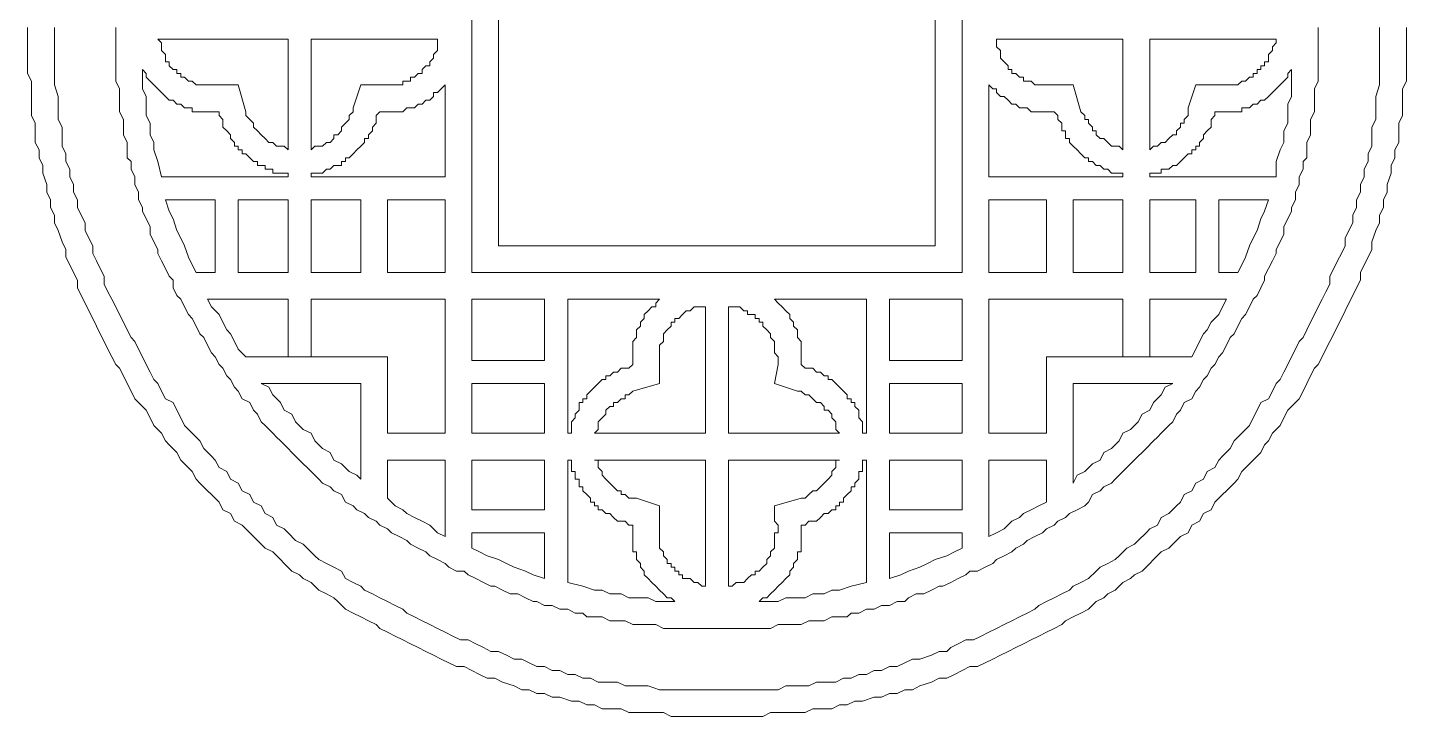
# Model space of a CAD drawing. Extents: x -66030 to 95157, y -13132 to 45879.
# Drawn here: x -27476 to -26070, y 14118 to 14821 of the extents above; entities that cross this region are included whole.
import ezdxf

# ---------------------------------------------------------------- set-up
doc = ezdxf.new("R2010")
doc.units = 0
doc.header["$LTSCALE"] = 100
doc.header["$MEASUREMENT"] = 0
doc.layers.get('0').update_dxf_attribs({"linetype": 'CONTINUOUS'})

msp = doc.modelspace()

# ---------------------------------------------------------------- linework, layer by layer
at = {"lineweight": 0}
for points in [[(-27022.6, 15071.2), (-27022.6, 14571.3), (-26522.6, 14571.3), (-26522.6, 15071.2), (-27022.6, 15071.2)], [(-27022.6, 15071.2), (-26522.6, 15071.2), (-26522.6, 14571.3), (-27022.6, 14571.3), (-27022.6, 15071.2)], [(-26995.3, 15043.9), (-26550, 15043.9), (-26550, 14598.6), (-26995.3, 14598.6), (-26995.3, 15043.9)], [(-27210.1, 14809.5), (-27342.9, 14809.5), (-27339, 14805.6), (-27339, 14801.7), (-27339, 14797.8), (-27335.1, 14793.9), (-27335.1, 14790), (-27335.1, 14786.1), (-27331.2, 14786.1), (-27331.2, 14782.2), (-27327.3, 14778.3), (-27323.4, 14778.3), (-27323.4, 14774.4), (-27319.4, 14774.4), (-27319.4, 14770.5), (-27315.5, 14770.5), (-27311.6, 14766.6), (-27307.7, 14766.6), (-27307.7, 14766.6), (-27303.8, 14762.7), (-27299.9, 14762.7), (-27296, 14762.7), (-27296, 14762.7), (-27292.1, 14762.7), (-27288.2, 14762.7), (-27288.2, 14762.7), (-27280.4, 14762.7), (-27276.5, 14762.7), (-27272.6, 14762.7), (-27260.9, 14762.7), (-27253, 14735.3), (-27253, 14731.4), (-27249.1, 14727.5), (-27249.1, 14727.5), (-27245.2, 14723.6), (-27245.2, 14719.7), (-27241.3, 14715.8), (-27241.3, 14715.8), (-27237.4, 14711.9), (-27233.5, 14708), (-27233.5, 14708), (-27229.6, 14704.1), (-27225.7, 14704.1), (-27221.8, 14700.2), (-27217.9, 14700.2), (-27214, 14700.2), (-27210.1, 14696.3), (-27210.1, 14809.5)], [(-27057.7, 14809.5), (-27186.6, 14809.5), (-27186.6, 14696.3), (-27182.7, 14700.2), (-27178.8, 14700.2), (-27174.9, 14700.2), (-27171, 14704.1), (-27167.1, 14704.1), (-27163.2, 14708), (-27163.2, 14708), (-27163.2, 14711.9), (-27159.3, 14711.9), (-27159.3, 14711.9), (-27155.4, 14715.8), (-27155.4, 14719.7), (-27151.5, 14723.6), (-27151.5, 14723.6), (-27147.6, 14727.5), (-27147.6, 14731.4), (-27143.7, 14735.3), (-27143.7, 14739.2), (-27135.9, 14762.7), (-27116.3, 14762.7), (-27112.4, 14762.7), (-27112.4, 14762.7), (-27108.5, 14762.7), (-27104.6, 14762.7), (-27104.6, 14762.7), (-27100.7, 14762.7), (-27100.7, 14762.7), (-27096.8, 14762.7), (-27096.8, 14762.7), (-27092.9, 14762.7), (-27092.9, 14766.6), (-27089, 14766.6), (-27085.1, 14766.6), (-27085.1, 14770.5), (-27081.2, 14770.5), (-27081.2, 14770.5), (-27077.3, 14774.4), (-27077.3, 14774.4), (-27073.4, 14774.4), (-27073.4, 14778.3), (-27073.4, 14778.3), (-27069.5, 14782.2), (-27069.5, 14782.2), (-27065.6, 14782.2), (-27065.6, 14786.1), (-27065.6, 14786.1), (-27061.7, 14790), (-27061.7, 14793.9), (-27057.7, 14797.8), (-27057.7, 14801.7), (-27057.7, 14801.7), (-27057.7, 14805.6), (-27057.7, 14809.5)], [(-26358.6, 14809.5), (-26487.5, 14809.5), (-26487.5, 14805.6), (-26487.5, 14801.7), (-26483.6, 14797.8), (-26483.6, 14793.9), (-26483.6, 14790), (-26479.7, 14786.1), (-26479.7, 14786.1), (-26475.8, 14782.2), (-26475.8, 14778.3), (-26471.9, 14778.3), (-26471.9, 14774.4), (-26467.9, 14774.4), (-26464, 14770.5), (-26460.1, 14770.5), (-26460.1, 14766.6), (-26456.2, 14766.6), (-26452.3, 14766.6), (-26448.4, 14762.7), (-26448.4, 14762.7), (-26444.5, 14762.7), (-26440.6, 14762.7), (-26440.6, 14762.7), (-26436.7, 14762.7), (-26432.8, 14762.7), (-26428.9, 14762.7), (-26425, 14762.7), (-26417.2, 14762.7), (-26409.4, 14762.7), (-26401.5, 14735.3), (-26397.6, 14731.4), (-26397.6, 14727.5), (-26393.7, 14727.5), (-26393.7, 14723.6), (-26389.8, 14719.7), (-26389.8, 14715.8), (-26385.9, 14715.8), (-26385.9, 14711.9), (-26382, 14708), (-26378.1, 14708), (-26374.2, 14704.1), (-26374.2, 14704.1), (-26370.3, 14700.2), (-26366.4, 14700.2), (-26362.5, 14700.2), (-26358.6, 14696.3), (-26358.6, 14809.5)], [(-26202.3, 14809.5), (-26331.2, 14809.5), (-26331.2, 14696.3), (-26327.3, 14700.2), (-26327.3, 14700.2), (-26323.4, 14700.2), (-26319.5, 14704.1), (-26315.6, 14704.1), (-26311.7, 14708), (-26311.7, 14708), (-26307.8, 14711.9), (-26307.8, 14711.9), (-26303.9, 14711.9), (-26303.9, 14715.8), (-26300, 14719.7), (-26300, 14723.6), (-26296.1, 14723.6), (-26296.1, 14727.5), (-26292.2, 14731.4), (-26292.2, 14735.3), (-26292.2, 14739.2), (-26284.4, 14762.7), (-26260.9, 14762.7), (-26260.9, 14762.7), (-26257, 14762.7), (-26257, 14762.7), (-26253.1, 14762.7), (-26253.1, 14762.7), (-26249.2, 14762.7), (-26245.3, 14762.7), (-26245.3, 14762.7), (-26241.4, 14762.7), (-26241.4, 14762.7), (-26237.5, 14766.6), (-26237.5, 14766.6), (-26233.6, 14766.6), (-26229.7, 14770.5), (-26229.7, 14770.5), (-26225.8, 14770.5), (-26225.8, 14774.4), (-26221.9, 14774.4), (-26221.9, 14774.4), (-26221.9, 14778.3), (-26218, 14778.3), (-26218, 14782.2), (-26214.1, 14782.2), (-26214.1, 14782.2), (-26214.1, 14786.1), (-26210.2, 14786.1), (-26210.2, 14790), (-26210.2, 14793.9), (-26206.2, 14797.8), (-26206.2, 14801.7), (-26206.2, 14801.7), (-26202.3, 14805.6), (-26202.3, 14809.5)], [(-27210.1, 14668.9), (-27339, 14668.9), (-27342.9, 14684.5), (-27346.8, 14696.3), (-27346.8, 14704.1), (-27350.7, 14711.9), (-27350.7, 14715.8), (-27350.7, 14723.6), (-27354.6, 14731.4), (-27354.6, 14739.2), (-27354.6, 14743.1), (-27354.6, 14750.9), (-27358.5, 14758.8), (-27358.5, 14766.6), (-27358.5, 14774.4), (-27358.5, 14778.3), (-27358.5, 14778.3), (-27354.6, 14774.4), (-27354.6, 14774.4), (-27354.6, 14770.5), (-27350.7, 14766.6), (-27350.7, 14766.6), (-27346.8, 14762.7), (-27346.8, 14762.7), (-27342.9, 14758.8), (-27342.9, 14758.8), (-27339, 14754.8), (-27339, 14754.8), (-27335.1, 14750.9), (-27335.1, 14750.9), (-27331.2, 14747), (-27327.3, 14747), (-27327.3, 14747), (-27323.4, 14743.1), (-27323.4, 14743.1), (-27319.4, 14743.1), (-27315.5, 14739.2), (-27315.5, 14739.2), (-27311.6, 14739.2), (-27307.7, 14739.2), (-27307.7, 14735.3), (-27303.8, 14735.3), (-27299.9, 14735.3), (-27296, 14735.3), (-27296, 14735.3), (-27292.1, 14735.3), (-27288.2, 14735.3), (-27284.3, 14735.3), (-27284.3, 14735.3), (-27280.4, 14735.3), (-27280.4, 14731.4), (-27276.5, 14727.5), (-27276.5, 14727.5), (-27276.5, 14723.6), (-27276.5, 14719.7), (-27272.6, 14715.8), (-27272.6, 14715.8), (-27268.7, 14711.9), (-27268.7, 14708), (-27268.7, 14708), (-27264.8, 14704.1), (-27264.8, 14700.2), (-27260.9, 14700.2), (-27260.9, 14696.3), (-27257, 14696.3), (-27257, 14692.4), (-27253, 14692.4), (-27249.1, 14688.4), (-27249.1, 14688.4), (-27245.2, 14684.5), (-27241.3, 14684.5), (-27241.3, 14680.6), (-27237.4, 14680.6), (-27233.5, 14680.6), (-27233.5, 14676.7), (-27229.6, 14676.7), (-27225.7, 14676.7), (-27225.7, 14672.8), (-27221.8, 14672.8), (-27217.9, 14672.8), (-27214, 14672.8), (-27210.1, 14672.8), (-27210.1, 14668.9)], [(-26331.2, 14672.8), (-26331.2, 14668.9), (-26202.3, 14668.9), (-26202.3, 14684.5), (-26198.4, 14696.3), (-26194.5, 14704.1), (-26194.5, 14711.9), (-26194.5, 14715.8), (-26190.6, 14723.6), (-26190.6, 14731.4), (-26190.6, 14739.2), (-26190.6, 14743.1), (-26186.7, 14750.9), (-26186.7, 14758.8), (-26186.7, 14766.6), (-26186.7, 14774.4), (-26186.7, 14778.3), (-26186.7, 14778.3), (-26190.6, 14774.4), (-26190.6, 14774.4), (-26190.6, 14770.5), (-26194.5, 14766.6), (-26194.5, 14766.6), (-26198.4, 14762.7), (-26198.4, 14762.7), (-26202.3, 14758.8), (-26202.3, 14758.8), (-26206.2, 14754.8), (-26206.2, 14754.8), (-26210.2, 14750.9), (-26210.2, 14750.9), (-26214.1, 14747), (-26218, 14747), (-26218, 14747), (-26221.9, 14743.1), (-26221.9, 14743.1), (-26225.8, 14743.1), (-26229.7, 14739.2), (-26229.7, 14739.2), (-26233.6, 14739.2), (-26237.5, 14739.2), (-26237.5, 14735.3), (-26241.4, 14735.3), (-26245.3, 14735.3), (-26249.2, 14735.3), (-26249.2, 14735.3), (-26253.1, 14735.3), (-26257, 14735.3), (-26260.9, 14735.3), (-26260.9, 14735.3), (-26264.8, 14735.3), (-26264.8, 14731.4), (-26268.7, 14727.5), (-26268.7, 14727.5), (-26268.7, 14723.6), (-26268.7, 14719.7), (-26272.6, 14715.8), (-26272.6, 14715.8), (-26276.6, 14711.9), (-26276.6, 14708), (-26276.6, 14708), (-26280.5, 14704.1), (-26280.5, 14700.2), (-26284.4, 14700.2), (-26284.4, 14696.3), (-26288.3, 14696.3), (-26288.3, 14692.4), (-26292.2, 14692.4), (-26296.1, 14688.4), (-26296.1, 14688.4), (-26300, 14684.5), (-26300, 14684.5), (-26303.9, 14680.6), (-26307.8, 14680.6), (-26307.8, 14680.6), (-26311.7, 14676.7), (-26315.6, 14676.7), (-26319.5, 14676.7), (-26319.5, 14672.8), (-26323.4, 14672.8), (-26327.3, 14672.8), (-26331.2, 14672.8), (-26331.2, 14672.8)], [(-27049.9, 14668.9), (-27186.6, 14668.9), (-27186.6, 14672.8), (-27182.7, 14672.8), (-27178.8, 14672.8), (-27174.9, 14672.8), (-27174.9, 14672.8), (-27171, 14676.7), (-27167.1, 14676.7), (-27167.1, 14676.7), (-27163.2, 14680.6), (-27159.3, 14680.6), (-27155.4, 14680.6), (-27155.4, 14684.5), (-27151.5, 14684.5), (-27151.5, 14688.4), (-27147.6, 14688.4), (-27143.7, 14692.4), (-27143.7, 14692.4), (-27139.8, 14696.3), (-27139.8, 14696.3), (-27135.9, 14700.2), (-27135.9, 14700.2), (-27132, 14704.1), (-27132, 14708), (-27128.1, 14708), (-27128.1, 14711.9), (-27124.1, 14715.8), (-27124.1, 14715.8), (-27124.1, 14719.7), (-27120.2, 14723.6), (-27120.2, 14727.5), (-27120.2, 14727.5), (-27120.2, 14731.4), (-27116.3, 14735.3), (-27116.3, 14735.3), (-27112.4, 14735.3), (-27108.5, 14735.3), (-27104.6, 14735.3), (-27100.7, 14735.3), (-27092.9, 14735.3), (-27089, 14739.2), (-27085.1, 14739.2), (-27081.2, 14739.2), (-27077.3, 14743.1), (-27073.4, 14743.1), (-27069.5, 14747), (-27065.6, 14747), (-27061.7, 14750.9), (-27061.7, 14754.8), (-27057.7, 14754.8), (-27053.8, 14758.8), (-27049.9, 14762.7), (-27049.9, 14668.9)], [(-26358.6, 14668.9), (-26358.6, 14672.8), (-26362.5, 14672.8), (-26366.4, 14672.8), (-26366.4, 14672.8), (-26370.3, 14672.8), (-26374.2, 14676.7), (-26378.1, 14676.7), (-26378.1, 14676.7), (-26382, 14680.6), (-26385.9, 14680.6), (-26385.9, 14680.6), (-26389.8, 14684.5), (-26393.7, 14684.5), (-26393.7, 14688.4), (-26397.6, 14688.4), (-26401.5, 14692.4), (-26401.5, 14692.4), (-26405.4, 14696.3), (-26405.4, 14696.3), (-26409.4, 14700.2), (-26409.4, 14700.2), (-26413.3, 14704.1), (-26413.3, 14708), (-26417.2, 14708), (-26417.2, 14711.9), (-26417.2, 14715.8), (-26421.1, 14715.8), (-26421.1, 14719.7), (-26421.1, 14723.6), (-26425, 14727.5), (-26425, 14727.5), (-26425, 14731.4), (-26428.9, 14735.3), (-26428.9, 14735.3), (-26432.8, 14735.3), (-26436.7, 14735.3), (-26440.6, 14735.3), (-26444.5, 14735.3), (-26452.3, 14735.3), (-26456.2, 14739.2), (-26460.1, 14739.2), (-26464, 14739.2), (-26467.9, 14743.1), (-26471.9, 14743.1), (-26475.8, 14747), (-26479.7, 14750.9), (-26483.6, 14750.9), (-26487.5, 14754.8), (-26487.5, 14758.8), (-26491.4, 14758.8), (-26495.3, 14762.7), (-26495.3, 14668.9), (-26358.6, 14668.9)], [(-27335.1, 14645.5), (-27284.3, 14645.5), (-27284.3, 14571.3), (-27303.8, 14571.3), (-27307.7, 14579.1), (-27311.6, 14586.9), (-27315.5, 14598.6), (-27319.4, 14606.4), (-27323.4, 14614.2), (-27327.3, 14626), (-27331.2, 14633.8), (-27335.1, 14645.5)], [(-27260.9, 14645.5), (-27210.1, 14645.5), (-27210.1, 14571.3), (-27260.9, 14571.3), (-27260.9, 14645.5)], [(-27186.6, 14645.5), (-27135.9, 14645.5), (-27135.9, 14571.3), (-27186.6, 14571.3), (-27186.6, 14645.5)], [(-27108.5, 14645.5), (-27049.9, 14645.5), (-27049.9, 14571.3), (-27108.5, 14571.3), (-27108.5, 14645.5)], [(-26495.3, 14645.5), (-26436.7, 14645.5), (-26436.7, 14571.3), (-26495.3, 14571.3), (-26495.3, 14645.5)], [(-26358.6, 14571.3), (-26358.6, 14645.5), (-26409.4, 14645.5), (-26409.4, 14571.3), (-26358.6, 14571.3)], [(-26331.2, 14645.5), (-26331.2, 14571.3), (-26284.4, 14571.3), (-26284.4, 14645.5), (-26331.2, 14645.5)], [(-26260.9, 14645.5), (-26210.2, 14645.5), (-26214.1, 14633.8), (-26218, 14626), (-26221.9, 14614.2), (-26225.8, 14606.4), (-26229.7, 14598.6), (-26233.6, 14586.9), (-26237.5, 14579.1), (-26241.4, 14571.3), (-26260.9, 14571.3), (-26260.9, 14645.5)], [(-27210.1, 14485.3), (-27210.1, 14543.9), (-27292.1, 14543.9), (-27288.2, 14536.1), (-27280.4, 14528.3), (-27276.5, 14520.5), (-27272.6, 14512.7), (-27268.7, 14508.8), (-27264.8, 14501), (-27260.9, 14493.1), (-27253, 14485.3), (-27210.1, 14485.3)], [(-27186.6, 14543.9), (-27186.6, 14485.3), (-27210.1, 14485.3), (-27135.9, 14485.3), (-27108.5, 14485.3), (-27108.5, 14473.6), (-27108.5, 14407.2), (-27049.9, 14407.2), (-27049.9, 14543.9), (-27186.6, 14543.9)], [(-26948.4, 14481.4), (-26948.4, 14543.9), (-27022.6, 14543.9), (-27022.6, 14481.4), (-26948.4, 14481.4)], [(-26924.9, 14407.2), (-26921, 14407.2), (-26921, 14411.1), (-26921, 14415), (-26921, 14418.9), (-26921, 14418.9), (-26917.1, 14422.8), (-26917.1, 14426.7), (-26917.1, 14426.7), (-26913.2, 14430.7), (-26913.2, 14434.6), (-26913.2, 14438.5), (-26909.3, 14438.5), (-26909.3, 14442.4), (-26905.4, 14442.4), (-26905.4, 14446.3), (-26901.5, 14450.2), (-26901.5, 14450.2), (-26897.6, 14454.1), (-26897.6, 14454.1), (-26893.7, 14458), (-26893.7, 14458), (-26889.8, 14461.9), (-26885.9, 14461.9), (-26885.9, 14465.8), (-26882, 14465.8), (-26878.1, 14469.7), (-26878.1, 14469.7), (-26874.2, 14469.7), (-26870.3, 14473.6), (-26866.4, 14473.6), (-26866.4, 14473.6), (-26862.4, 14473.6), (-26858.5, 14477.5), (-26858.5, 14477.5), (-26858.5, 14481.4), (-26858.5, 14485.3), (-26858.5, 14489.2), (-26858.5, 14497.1), (-26858.5, 14501), (-26854.6, 14504.9), (-26854.6, 14508.8), (-26854.6, 14512.7), (-26850.7, 14516.6), (-26850.7, 14520.5), (-26846.8, 14524.4), (-26846.8, 14528.3), (-26842.9, 14532.2), (-26839, 14536.1), (-26835.1, 14536.1), (-26835.1, 14540), (-26831.2, 14543.9), (-26924.9, 14543.9), (-26924.9, 14407.2)], [(-26624.2, 14407.2), (-26620.3, 14407.2), (-26620.3, 14543.9), (-26714, 14543.9), (-26710.1, 14540), (-26706.2, 14536.1), (-26706.2, 14536.1), (-26702.3, 14532.2), (-26698.4, 14528.3), (-26698.4, 14524.4), (-26694.5, 14520.5), (-26694.5, 14516.6), (-26690.6, 14512.7), (-26690.6, 14508.8), (-26690.6, 14504.9), (-26686.7, 14501), (-26686.7, 14497.1), (-26686.7, 14489.2), (-26686.7, 14485.3), (-26686.7, 14481.4), (-26686.7, 14477.5), (-26686.7, 14477.5), (-26682.8, 14473.6), (-26678.9, 14473.6), (-26678.9, 14473.6), (-26675, 14473.6), (-26671.1, 14469.7), (-26667.1, 14469.7), (-26667.1, 14469.7), (-26663.2, 14465.8), (-26659.3, 14465.8), (-26659.3, 14461.9), (-26655.4, 14461.9), (-26651.5, 14458), (-26651.5, 14458), (-26647.6, 14454.1), (-26647.6, 14454.1), (-26643.7, 14450.2), (-26643.7, 14450.2), (-26639.8, 14446.3), (-26639.8, 14442.4), (-26635.9, 14442.4), (-26635.9, 14438.5), (-26632, 14438.5), (-26632, 14434.6), (-26628.1, 14430.7), (-26628.1, 14426.7), (-26628.1, 14426.7), (-26628.1, 14422.8), (-26624.2, 14418.9), (-26624.2, 14418.9), (-26624.2, 14415), (-26624.2, 14411.1), (-26624.2, 14407.2)], [(-26596.8, 14481.4), (-26596.8, 14543.9), (-26522.6, 14543.9), (-26522.6, 14481.4), (-26596.8, 14481.4)], [(-26331.2, 14543.9), (-26331.2, 14485.3), (-26358.6, 14485.3), (-26358.6, 14543.9), (-26495.3, 14543.9), (-26495.3, 14407.2), (-26436.7, 14407.2), (-26436.7, 14458), (-26436.7, 14485.3), (-26409.4, 14485.3), (-26288.3, 14485.3), (-26284.4, 14493.1), (-26280.5, 14501), (-26276.6, 14508.8), (-26272.6, 14512.7), (-26268.7, 14520.5), (-26260.9, 14528.3), (-26257, 14536.1), (-26253.1, 14543.9), (-26331.2, 14543.9)], [(-26784.3, 14536.1), (-26784.3, 14407.2), (-26897.6, 14407.2), (-26893.7, 14411.1), (-26893.7, 14415), (-26893.7, 14418.9), (-26889.8, 14422.8), (-26889.8, 14422.8), (-26885.9, 14426.7), (-26885.9, 14430.7), (-26882, 14434.6), (-26878.1, 14434.6), (-26878.1, 14438.5), (-26874.2, 14438.5), (-26870.3, 14442.4), (-26866.4, 14442.4), (-26866.4, 14446.3), (-26862.4, 14446.3), (-26858.5, 14450.2), (-26831.2, 14458), (-26831.2, 14465.8), (-26831.2, 14473.6), (-26831.2, 14477.5), (-26831.2, 14481.4), (-26831.2, 14485.3), (-26831.2, 14489.2), (-26831.2, 14489.2), (-26831.2, 14493.1), (-26831.2, 14497.1), (-26831.2, 14497.1), (-26827.3, 14501), (-26827.3, 14504.9), (-26827.3, 14508.8), (-26823.4, 14512.7), (-26823.4, 14512.7), (-26819.5, 14516.6), (-26819.5, 14520.5), (-26815.6, 14520.5), (-26815.6, 14524.4), (-26811.7, 14524.4), (-26807.8, 14528.3), (-26807.8, 14528.3), (-26803.9, 14532.2), (-26800, 14532.2), (-26796, 14536.1), (-26792.1, 14536.1), (-26788.2, 14536.1), (-26784.3, 14536.1)], [(-26760.9, 14407.2), (-26760.9, 14536.1), (-26757, 14536.1), (-26753.1, 14536.1), (-26749.2, 14536.1), (-26745.3, 14532.2), (-26741.4, 14532.2), (-26741.4, 14528.3), (-26737.5, 14528.3), (-26733.6, 14528.3), (-26733.6, 14524.4), (-26729.6, 14524.4), (-26729.6, 14520.5), (-26725.7, 14520.5), (-26725.7, 14516.6), (-26721.8, 14512.7), (-26721.8, 14512.7), (-26717.9, 14508.8), (-26717.9, 14504.9), (-26717.9, 14504.9), (-26714, 14501), (-26714, 14497.1), (-26714, 14493.1), (-26714, 14489.2), (-26714, 14489.2), (-26710.1, 14485.3), (-26710.1, 14481.4), (-26710.1, 14477.5), (-26714, 14458), (-26690.6, 14450.2), (-26686.7, 14450.2), (-26682.8, 14446.3), (-26678.9, 14446.3), (-26675, 14442.4), (-26675, 14442.4), (-26671.1, 14438.5), (-26667.1, 14438.5), (-26663.2, 14434.6), (-26663.2, 14434.6), (-26663.2, 14430.7), (-26659.3, 14430.7), (-26659.3, 14430.7), (-26655.4, 14426.7), (-26655.4, 14422.8), (-26651.5, 14418.9), (-26651.5, 14415), (-26651.5, 14411.1), (-26647.6, 14407.2), (-26760.9, 14407.2)], [(-27135.9, 14360.3), (-27139.8, 14364.3), (-27147.6, 14368.2), (-27155.4, 14376), (-27163.2, 14379.9), (-27167.1, 14387.7), (-27174.9, 14391.6), (-27182.7, 14399.4), (-27186.6, 14407.2), (-27194.5, 14411.1), (-27202.3, 14418.9), (-27206.2, 14426.7), (-27214, 14430.7), (-27217.9, 14438.5), (-27225.7, 14446.3), (-27229.6, 14454.1), (-27237.4, 14458), (-27135.9, 14458), (-27135.9, 14360.3)], [(-27022.6, 14407.2), (-26948.4, 14407.2), (-26948.4, 14458), (-27022.6, 14458), (-27022.6, 14407.2)], [(-26596.8, 14407.2), (-26522.6, 14407.2), (-26522.6, 14458), (-26596.8, 14458), (-26596.8, 14407.2)], [(-26307.8, 14458), (-26315.6, 14454.1), (-26319.5, 14446.3), (-26327.3, 14438.5), (-26331.2, 14430.7), (-26339, 14426.7), (-26343, 14418.9), (-26350.8, 14411.1), (-26358.6, 14407.2), (-26362.5, 14399.4), (-26370.3, 14391.6), (-26378.1, 14387.7), (-26382, 14379.9), (-26389.8, 14376), (-26397.6, 14368.2), (-26405.4, 14364.3), (-26409.4, 14356.4), (-26409.4, 14458), (-26307.8, 14458)], [(-27049.9, 14379.9), (-27108.5, 14379.9), (-27108.5, 14340.8), (-27100.7, 14333), (-27092.9, 14329.1), (-27089, 14325.2), (-27081.2, 14321.3), (-27073.4, 14317.4), (-27065.6, 14313.5), (-27057.7, 14305.7), (-27049.9, 14301.8), (-27049.9, 14379.9)], [(-26948.4, 14379.9), (-27022.6, 14379.9), (-27022.6, 14329.1), (-26948.4, 14329.1), (-26948.4, 14379.9)], [(-26921, 14379.9), (-26924.9, 14379.9), (-26924.9, 14254.9), (-26909.3, 14251), (-26897.6, 14247.1), (-26889.8, 14247.1), (-26882, 14243.2), (-26878.1, 14243.2), (-26870.3, 14243.2), (-26862.4, 14239.3), (-26854.6, 14239.3), (-26850.7, 14239.3), (-26842.9, 14239.3), (-26835.1, 14235.4), (-26827.3, 14235.4), (-26819.5, 14235.4), (-26815.6, 14235.4), (-26815.6, 14235.4), (-26819.5, 14239.3), (-26819.5, 14239.3), (-26823.4, 14239.3), (-26827.3, 14243.2), (-26827.3, 14243.2), (-26831.2, 14247.1), (-26831.2, 14247.1), (-26835.1, 14251), (-26835.1, 14251), (-26839, 14254.9), (-26839, 14254.9), (-26842.9, 14258.8), (-26842.9, 14258.8), (-26846.8, 14262.7), (-26846.8, 14266.6), (-26846.8, 14266.6), (-26850.7, 14270.5), (-26850.7, 14270.5), (-26850.7, 14274.4), (-26854.6, 14278.3), (-26854.6, 14278.3), (-26854.6, 14282.2), (-26854.6, 14286.1), (-26858.5, 14286.1), (-26858.5, 14290), (-26858.5, 14293.9), (-26858.5, 14297.8), (-26858.5, 14297.8), (-26858.5, 14301.8), (-26858.5, 14305.7), (-26858.5, 14309.6), (-26858.5, 14309.6), (-26858.5, 14313.5), (-26862.4, 14313.5), (-26866.4, 14317.4), (-26866.4, 14317.4), (-26870.3, 14317.4), (-26874.2, 14317.4), (-26878.1, 14321.3), (-26878.1, 14321.3), (-26882, 14325.2), (-26885.9, 14325.2), (-26885.9, 14325.2), (-26889.8, 14329.1), (-26893.7, 14329.1), (-26893.7, 14333), (-26897.6, 14333), (-26897.6, 14336.9), (-26901.5, 14336.9), (-26901.5, 14340.8), (-26905.4, 14344.7), (-26905.4, 14344.7), (-26909.3, 14348.6), (-26909.3, 14352.5), (-26913.2, 14352.5), (-26913.2, 14356.4), (-26913.2, 14360.3), (-26917.1, 14360.3), (-26917.1, 14364.3), (-26917.1, 14368.2), (-26921, 14368.2), (-26921, 14372.1), (-26921, 14376), (-26921, 14379.9), (-26921, 14379.9)], [(-26784.3, 14379.9), (-26784.3, 14251), (-26788.2, 14251), (-26792.1, 14254.9), (-26792.1, 14254.9), (-26796, 14254.9), (-26800, 14258.8), (-26803.9, 14258.8), (-26807.8, 14258.8), (-26807.8, 14262.7), (-26811.7, 14262.7), (-26811.7, 14266.6), (-26811.7, 14266.6), (-26815.6, 14266.6), (-26815.6, 14270.5), (-26819.5, 14270.5), (-26819.5, 14270.5), (-26819.5, 14274.4), (-26823.4, 14274.4), (-26823.4, 14278.3), (-26823.4, 14278.3), (-26827.3, 14282.2), (-26827.3, 14286.1), (-26827.3, 14286.1), (-26831.2, 14290), (-26831.2, 14290), (-26831.2, 14293.9), (-26831.2, 14293.9), (-26831.2, 14297.8), (-26831.2, 14301.8), (-26831.2, 14301.8), (-26831.2, 14305.7), (-26831.2, 14305.7), (-26831.2, 14309.6), (-26831.2, 14313.5), (-26831.2, 14333), (-26854.6, 14340.8), (-26858.5, 14340.8), (-26862.4, 14340.8), (-26866.4, 14344.7), (-26870.3, 14344.7), (-26870.3, 14348.6), (-26874.2, 14348.6), (-26878.1, 14352.5), (-26882, 14356.4), (-26882, 14356.4), (-26882, 14356.4), (-26885.9, 14360.3), (-26885.9, 14360.3), (-26889.8, 14364.3), (-26889.8, 14368.2), (-26893.7, 14372.1), (-26893.7, 14376), (-26893.7, 14379.9), (-26897.6, 14379.9), (-26784.3, 14379.9)], [(-26760.9, 14251), (-26760.9, 14379.9), (-26647.6, 14379.9), (-26651.5, 14379.9), (-26651.5, 14376), (-26651.5, 14372.1), (-26655.4, 14368.2), (-26655.4, 14364.3), (-26659.3, 14360.3), (-26659.3, 14360.3), (-26663.2, 14356.4), (-26667.1, 14352.5), (-26667.1, 14352.5), (-26671.1, 14348.6), (-26675, 14348.6), (-26678.9, 14344.7), (-26678.9, 14344.7), (-26682.8, 14340.8), (-26686.7, 14340.8), (-26714, 14333), (-26714, 14321.3), (-26714, 14317.4), (-26710.1, 14313.5), (-26710.1, 14309.6), (-26710.1, 14305.7), (-26714, 14305.7), (-26714, 14301.8), (-26714, 14297.8), (-26714, 14297.8), (-26714, 14293.9), (-26714, 14290), (-26714, 14290), (-26717.9, 14286.1), (-26717.9, 14282.2), (-26721.8, 14278.3), (-26721.8, 14278.3), (-26721.8, 14274.4), (-26725.7, 14270.5), (-26725.7, 14270.5), (-26729.6, 14266.6), (-26733.6, 14266.6), (-26733.6, 14262.7), (-26737.5, 14262.7), (-26741.4, 14258.8), (-26741.4, 14258.8), (-26745.3, 14254.9), (-26749.2, 14254.9), (-26753.1, 14254.9), (-26753.1, 14254.9), (-26757, 14251), (-26760.9, 14251)], [(-26620.3, 14379.9), (-26624.2, 14379.9), (-26624.2, 14379.9), (-26624.2, 14376), (-26624.2, 14372.1), (-26624.2, 14368.2), (-26628.1, 14368.2), (-26628.1, 14364.3), (-26628.1, 14360.3), (-26628.1, 14360.3), (-26632, 14356.4), (-26632, 14352.5), (-26635.9, 14352.5), (-26635.9, 14348.6), (-26639.8, 14344.7), (-26639.8, 14344.7), (-26643.7, 14340.8), (-26643.7, 14336.9), (-26647.6, 14336.9), (-26647.6, 14333), (-26651.5, 14333), (-26651.5, 14329.1), (-26655.4, 14329.1), (-26659.3, 14325.2), (-26659.3, 14325.2), (-26663.2, 14325.2), (-26667.1, 14321.3), (-26667.1, 14321.3), (-26671.1, 14317.4), (-26675, 14317.4), (-26678.9, 14317.4), (-26678.9, 14317.4), (-26682.8, 14313.5), (-26686.7, 14313.5), (-26686.7, 14309.6), (-26686.7, 14309.6), (-26686.7, 14305.7), (-26686.7, 14301.8), (-26686.7, 14297.8), (-26686.7, 14297.8), (-26686.7, 14293.9), (-26686.7, 14290), (-26686.7, 14286.1), (-26690.6, 14286.1), (-26690.6, 14282.2), (-26690.6, 14278.3), (-26690.6, 14278.3), (-26694.5, 14274.4), (-26694.5, 14270.5), (-26694.5, 14270.5), (-26698.4, 14266.6), (-26698.4, 14266.6), (-26698.4, 14262.7), (-26702.3, 14258.8), (-26702.3, 14258.8), (-26706.2, 14254.9), (-26706.2, 14254.9), (-26710.1, 14251), (-26710.1, 14251), (-26714, 14247.1), (-26714, 14247.1), (-26717.9, 14243.2), (-26717.9, 14243.2), (-26721.8, 14239.3), (-26721.8, 14239.3), (-26725.7, 14239.3), (-26729.6, 14235.4), (-26729.6, 14235.4), (-26725.7, 14235.4), (-26717.9, 14235.4), (-26710.1, 14235.4), (-26702.3, 14239.3), (-26694.5, 14239.3), (-26690.6, 14239.3), (-26682.8, 14239.3), (-26675, 14243.2), (-26667.1, 14243.2), (-26663.2, 14243.2), (-26655.4, 14247.1), (-26647.6, 14247.1), (-26635.9, 14251), (-26620.3, 14254.9), (-26620.3, 14379.9)], [(-26522.6, 14379.9), (-26596.8, 14379.9), (-26596.8, 14329.1), (-26522.6, 14329.1), (-26522.6, 14379.9)], [(-26436.7, 14379.9), (-26495.3, 14379.9), (-26495.3, 14301.8), (-26487.5, 14305.7), (-26479.7, 14309.6), (-26471.9, 14317.4), (-26464, 14321.3), (-26460.1, 14325.2), (-26452.3, 14329.1), (-26444.5, 14333), (-26436.7, 14336.9), (-26436.7, 14379.9)], [(-26948.4, 14258.8), (-26948.4, 14305.7), (-27022.6, 14305.7), (-27022.6, 14290), (-27014.8, 14286.1), (-27007, 14282.2), (-26995.3, 14278.3), (-26987.4, 14274.4), (-26979.6, 14270.5), (-26967.9, 14266.6), (-26960.1, 14262.7), (-26948.4, 14258.8)], [(-26596.8, 14258.8), (-26596.8, 14305.7), (-26522.6, 14305.7), (-26522.6, 14290), (-26530.4, 14286.1), (-26538.3, 14282.2), (-26550, 14278.3), (-26557.8, 14274.4), (-26565.6, 14270.5), (-26577.3, 14266.6), (-26585.1, 14262.7), (-26596.8, 14258.8)]]:
    msp.add_lwpolyline(points, close=True, dxfattribs=at)
for points in [[(-26069.5, 14821.2), (-26069.5, 14813.4), (-26069.5, 14801.7), (-26069.5, 14793.9), (-26069.5, 14786.1), (-26069.5, 14774.4), (-26069.5, 14766.6), (-26073.4, 14758.8), (-26073.4, 14750.9), (-26073.4, 14739.2), (-26073.4, 14731.4), (-26077.3, 14723.6), (-26077.3, 14715.8), (-26077.3, 14704.1), (-26081.3, 14696.3), (-26081.3, 14688.4), (-26085.2, 14680.6), (-26085.2, 14672.8), (-26089.1, 14661.1), (-26089.1, 14653.3), (-26093, 14645.5), (-26093, 14637.7), (-26096.9, 14629.9), (-26096.9, 14622), (-26100.8, 14614.2), (-26104.7, 14602.5), (-26104.7, 14594.7), (-26108.6, 14586.9), (-26112.5, 14579.1), (-26116.4, 14571.3), (-26116.4, 14563.5), (-26120.3, 14555.6), (-26124.2, 14547.8), (-26128.1, 14540), (-26132, 14532.2), (-26135.9, 14524.4), (-26139.8, 14516.6), (-26143.7, 14508.8), (-26147.7, 14501), (-26151.6, 14493.1), (-26155.5, 14485.3), (-26159.4, 14477.5), (-26163.3, 14473.6), (-26167.2, 14465.8), (-26171.1, 14458), (-26175, 14450.2), (-26178.9, 14442.4), (-26186.7, 14434.6), (-26190.6, 14430.7), (-26194.5, 14422.8), (-26198.4, 14415), (-26206.2, 14407.2), (-26210.2, 14399.4), (-26214.1, 14395.5), (-26218, 14387.7), (-26225.8, 14379.9), (-26229.7, 14376), (-26237.5, 14368.2), (-26241.4, 14360.3), (-26245.3, 14356.4), (-26253.1, 14348.6), (-26257, 14344.7), (-26264.8, 14336.9), (-26268.7, 14329.1), (-26276.6, 14325.2), (-26280.5, 14317.4), (-26288.3, 14313.5), (-26292.2, 14305.7), (-26300, 14301.8), (-26307.8, 14293.9), (-26311.7, 14290), (-26319.5, 14286.1), (-26327.3, 14278.3), (-26331.2, 14274.4), (-26339, 14266.6), (-26346.9, 14262.7), (-26350.8, 14258.8), (-26358.6, 14254.9), (-26366.4, 14247.1), (-26374.2, 14243.2), (-26378.1, 14239.3), (-26385.9, 14235.4), (-26393.7, 14227.5), (-26401.5, 14223.6), (-26409.4, 14219.7), (-26417.2, 14215.8), (-26421.1, 14211.9), (-26428.9, 14208), (-26436.7, 14204.1), (-26444.5, 14200.2), (-26452.3, 14196.3), (-26460.1, 14192.4), (-26467.9, 14188.5), (-26475.8, 14184.6), (-26483.6, 14180.7), (-26491.4, 14176.8), (-26499.2, 14172.9), (-26507, 14169), (-26514.8, 14169), (-26522.6, 14165), (-26530.4, 14161.1), (-26538.3, 14157.2), (-26546.1, 14157.2), (-26553.9, 14153.3), (-26565.6, 14149.4), (-26573.4, 14145.5), (-26581.2, 14145.5), (-26589, 14141.6), (-26596.8, 14141.6), (-26604.7, 14137.7), (-26612.5, 14137.7), (-26624.2, 14133.8), (-26632, 14133.8), (-26639.8, 14129.9), (-26647.6, 14129.9), (-26655.4, 14126), (-26667.1, 14126), (-26675, 14126), (-26682.8, 14122.1), (-26690.6, 14122.1), (-26702.3, 14122.1), (-26710.1, 14122.1), (-26717.9, 14122.1), (-26725.7, 14118.2), (-26737.5, 14118.2), (-26745.3, 14118.2), (-26753.1, 14118.2), (-26764.8, 14118.2), (-26772.6, 14118.2), (-26780.4, 14118.2), (-26792.1, 14118.2), (-26800, 14118.2), (-26807.8, 14118.2), (-26819.5, 14118.2), (-26827.3, 14122.1), (-26835.1, 14122.1), (-26842.9, 14122.1), (-26854.6, 14122.1), (-26862.4, 14122.1), (-26870.3, 14126), (-26878.1, 14126), (-26889.8, 14126), (-26897.6, 14129.9), (-26905.4, 14129.9), (-26913.2, 14133.8), (-26921, 14133.8), (-26932.8, 14137.7), (-26940.6, 14137.7), (-26948.4, 14141.6), (-26956.2, 14141.6), (-26964, 14145.5), (-26971.8, 14145.5), (-26979.6, 14149.4), (-26991.3, 14153.3), (-26999.2, 14157.2), (-27007, 14157.2), (-27014.8, 14161.1), (-27022.6, 14165), (-27030.4, 14169), (-27038.2, 14169), (-27046, 14172.9), (-27053.8, 14176.8), (-27061.7, 14180.7), (-27069.5, 14184.6), (-27077.3, 14188.5), (-27085.1, 14192.4), (-27092.9, 14196.3), (-27100.7, 14200.2), (-27108.5, 14204.1), (-27116.3, 14208), (-27120.2, 14211.9), (-27128.1, 14215.8), (-27135.9, 14219.7), (-27143.7, 14223.6), (-27151.5, 14227.5), (-27159.3, 14235.4), (-27163.2, 14239.3), (-27171, 14243.2), (-27178.8, 14247.1), (-27186.6, 14254.9), (-27194.5, 14258.8), (-27198.4, 14262.7), (-27206.2, 14266.6), (-27214, 14274.4), (-27217.9, 14278.3), (-27225.7, 14286.1), (-27233.5, 14290), (-27237.4, 14293.9), (-27245.2, 14301.8), (-27249.1, 14305.7), (-27257, 14313.5), (-27264.8, 14317.4), (-27268.7, 14325.2), (-27276.5, 14329.1), (-27280.4, 14336.9), (-27288.2, 14344.7), (-27292.1, 14348.6), (-27299.9, 14356.4), (-27303.8, 14360.3), (-27307.7, 14368.2), (-27315.5, 14376), (-27319.4, 14379.9), (-27323.4, 14387.7), (-27331.2, 14395.5), (-27335.1, 14399.4), (-27339, 14407.2), (-27346.8, 14415), (-27350.7, 14422.8), (-27354.6, 14430.7), (-27358.5, 14434.6), (-27366.3, 14442.4), (-27370.2, 14450.2), (-27374.1, 14458), (-27378, 14465.8), (-27381.9, 14473.6), (-27385.8, 14477.5), (-27389.8, 14485.3), (-27393.7, 14493.1), (-27397.6, 14501), (-27401.5, 14508.8), (-27405.4, 14516.6), (-27409.3, 14524.4), (-27413.2, 14532.2), (-27417.1, 14540), (-27421, 14547.8), (-27424.9, 14555.6), (-27424.9, 14563.5), (-27428.8, 14571.3), (-27432.7, 14579.1), (-27436.6, 14586.9), (-27436.6, 14594.7), (-27440.5, 14602.5), (-27444.4, 14614.2), (-27448.3, 14622), (-27448.3, 14629.9), (-27452.2, 14637.7), (-27452.2, 14645.5), (-27456.2, 14653.3), (-27456.2, 14661.1), (-27460.1, 14672.8), (-27460.1, 14680.6), (-27464, 14688.4), (-27464, 14696.3), (-27467.9, 14704.1), (-27467.9, 14715.8), (-27467.9, 14723.6), (-27471.8, 14731.4), (-27471.8, 14739.2), (-27471.8, 14750.9), (-27471.8, 14758.8), (-27471.8, 14766.6), (-27475.7, 14774.4), (-27475.7, 14786.1), (-27475.7, 14793.9), (-27475.7, 14801.7), (-27475.7, 14813.4), (-27475.7, 14821.2)], [(-26096.9, 14821.2), (-26096.9, 14813.4), (-26096.9, 14805.6), (-26096.9, 14793.9), (-26096.9, 14786.1), (-26096.9, 14778.3), (-26096.9, 14770.5), (-26096.9, 14762.7), (-26100.8, 14750.9), (-26100.8, 14743.1), (-26100.8, 14735.3), (-26100.8, 14727.5), (-26104.7, 14719.7), (-26104.7, 14711.9), (-26104.7, 14700.2), (-26108.6, 14692.4), (-26108.6, 14684.5), (-26112.5, 14676.7), (-26112.5, 14668.9), (-26116.4, 14661.1), (-26116.4, 14653.3), (-26120.3, 14645.5), (-26120.3, 14637.7), (-26124.2, 14629.9), (-26124.2, 14622), (-26128.1, 14614.2), (-26132, 14606.4), (-26132, 14598.6), (-26135.9, 14590.8), (-26139.8, 14583), (-26143.7, 14575.2), (-26147.7, 14567.4), (-26147.7, 14559.5), (-26151.6, 14551.7), (-26155.5, 14543.9), (-26159.4, 14536.1), (-26163.3, 14528.3), (-26167.2, 14520.5), (-26171.1, 14512.7), (-26175, 14504.9), (-26178.9, 14501), (-26182.8, 14493.1), (-26186.7, 14485.3), (-26190.6, 14477.5), (-26194.5, 14469.7), (-26198.4, 14461.9), (-26202.3, 14458), (-26206.2, 14450.2), (-26210.2, 14442.4), (-26218, 14438.5), (-26221.9, 14430.7), (-26225.8, 14422.8), (-26229.7, 14415), (-26233.6, 14411.1), (-26241.4, 14403.3), (-26245.3, 14399.4), (-26249.2, 14391.6), (-26257, 14383.8), (-26260.9, 14379.9), (-26264.8, 14372.1), (-26272.6, 14368.2), (-26276.6, 14360.3), (-26284.4, 14356.4), (-26288.3, 14348.6), (-26296.1, 14344.7), (-26300, 14336.9), (-26303.9, 14333), (-26311.7, 14325.2), (-26319.5, 14321.3), (-26323.4, 14313.5), (-26331.2, 14309.6), (-26335.1, 14305.7), (-26343, 14297.8), (-26346.9, 14293.9), (-26354.7, 14290), (-26362.5, 14282.2), (-26366.4, 14278.3), (-26374.2, 14274.4), (-26382, 14270.5), (-26385.9, 14266.6), (-26393.7, 14258.8), (-26401.5, 14254.9), (-26409.4, 14251), (-26413.3, 14247.1), (-26421.1, 14243.2), (-26428.9, 14239.3), (-26436.7, 14235.4), (-26444.5, 14231.4), (-26448.4, 14227.5), (-26456.2, 14223.6), (-26464, 14219.7), (-26471.9, 14215.8), (-26479.7, 14211.9), (-26487.5, 14208), (-26495.3, 14204.1), (-26503.1, 14200.2), (-26510.9, 14196.3), (-26518.7, 14196.3), (-26526.5, 14192.4), (-26534.3, 14188.5), (-26538.3, 14184.6), (-26546.1, 14184.6), (-26553.9, 14180.7), (-26565.6, 14176.8), (-26573.4, 14176.8), (-26581.2, 14172.9), (-26589, 14169), (-26596.8, 14169), (-26604.7, 14165), (-26612.5, 14165), (-26620.3, 14161.1), (-26628.1, 14161.1), (-26635.9, 14157.2), (-26643.7, 14157.2), (-26651.5, 14153.3), (-26663.2, 14153.3), (-26671.1, 14153.3), (-26678.9, 14149.4), (-26686.7, 14149.4), (-26694.5, 14149.4), (-26702.3, 14149.4), (-26710.1, 14145.5), (-26721.8, 14145.5), (-26729.6, 14145.5), (-26737.5, 14145.5), (-26745.3, 14145.5), (-26757, 14145.5), (-26764.8, 14145.5), (-26772.6, 14145.5), (-26780.4, 14145.5), (-26788.2, 14145.5), (-26800, 14145.5), (-26807.8, 14145.5), (-26815.6, 14145.5), (-26823.4, 14145.5), (-26831.2, 14145.5), (-26842.9, 14149.4), (-26850.7, 14149.4), (-26858.5, 14149.4), (-26866.4, 14149.4), (-26874.2, 14153.3), (-26882, 14153.3), (-26893.7, 14153.3), (-26901.5, 14157.2), (-26909.3, 14157.2), (-26917.1, 14161.1), (-26924.9, 14161.1), (-26932.8, 14165), (-26940.6, 14165), (-26948.4, 14169), (-26956.2, 14169), (-26964, 14172.9), (-26971.8, 14176.8), (-26979.6, 14176.8), (-26987.4, 14180.7), (-26995.3, 14184.6), (-27003.1, 14184.6), (-27010.9, 14188.5), (-27018.7, 14192.4), (-27026.5, 14196.3), (-27034.3, 14196.3), (-27042.1, 14200.2), (-27049.9, 14204.1), (-27057.7, 14208), (-27065.6, 14211.9), (-27073.4, 14215.8), (-27081.2, 14219.7), (-27089, 14223.6), (-27092.9, 14227.5), (-27100.7, 14231.4), (-27108.5, 14235.4), (-27116.3, 14239.3), (-27124.1, 14243.2), (-27132, 14247.1), (-27135.9, 14251), (-27143.7, 14254.9), (-27151.5, 14258.8), (-27155.4, 14266.6), (-27163.2, 14270.5), (-27171, 14274.4), (-27178.8, 14278.3), (-27182.7, 14282.2), (-27190.5, 14290), (-27194.5, 14293.9), (-27202.3, 14297.8), (-27210.1, 14305.7), (-27214, 14309.6), (-27221.8, 14313.5), (-27225.7, 14321.3), (-27233.5, 14325.2), (-27237.4, 14333), (-27245.2, 14336.9), (-27249.1, 14344.7), (-27257, 14348.6), (-27260.9, 14356.4), (-27268.7, 14360.3), (-27272.6, 14368.2), (-27280.4, 14372.1), (-27284.3, 14379.9), (-27288.2, 14383.8), (-27296, 14391.6), (-27299.9, 14399.4), (-27303.8, 14403.3), (-27311.6, 14411.1), (-27315.5, 14415), (-27319.4, 14422.8), (-27323.4, 14430.7), (-27327.3, 14438.5), (-27335.1, 14442.4), (-27339, 14450.2), (-27342.9, 14458), (-27346.8, 14461.9), (-27350.7, 14469.7), (-27354.6, 14477.5), (-27358.5, 14485.3), (-27362.4, 14493.1), (-27366.3, 14501), (-27370.2, 14504.9), (-27374.1, 14512.7), (-27378, 14520.5), (-27381.9, 14528.3), (-27385.8, 14536.1), (-27389.8, 14543.9), (-27393.7, 14551.7), (-27397.6, 14559.5), (-27397.6, 14567.4), (-27401.5, 14575.2), (-27405.4, 14583), (-27409.3, 14590.8), (-27409.3, 14598.6), (-27413.2, 14606.4), (-27417.1, 14614.2), (-27417.1, 14622), (-27421, 14629.9), (-27424.9, 14637.7), (-27424.9, 14645.5), (-27428.8, 14653.3), (-27428.8, 14661.1), (-27432.7, 14668.9), (-27432.7, 14676.7), (-27436.6, 14684.5), (-27436.6, 14692.4), (-27440.5, 14700.2), (-27440.5, 14711.9), (-27440.5, 14719.7), (-27444.4, 14727.5), (-27444.4, 14735.3), (-27444.4, 14743.1), (-27444.4, 14750.9), (-27448.3, 14762.7), (-27448.3, 14770.5), (-27448.3, 14778.3), (-27448.3, 14786.1), (-27448.3, 14793.9), (-27448.3, 14805.6), (-27448.3, 14813.4), (-27448.3, 14821.2)], [(-26159.4, 14821.2), (-26159.4, 14813.4), (-26159.4, 14805.6), (-26159.4, 14797.8), (-26159.4, 14790), (-26159.4, 14782.2), (-26159.4, 14774.4), (-26159.4, 14766.6), (-26163.3, 14758.8), (-26163.3, 14750.9), (-26163.3, 14743.1), (-26163.3, 14735.3), (-26167.2, 14727.5), (-26167.2, 14719.7), (-26167.2, 14711.9), (-26171.1, 14704.1), (-26171.1, 14696.3), (-26171.1, 14688.4), (-26175, 14684.5), (-26175, 14676.7), (-26178.9, 14668.9), (-26178.9, 14661.1), (-26182.8, 14653.3), (-26182.8, 14645.5), (-26186.7, 14637.7), (-26186.7, 14633.8), (-26190.6, 14626), (-26194.5, 14618.1), (-26194.5, 14610.3), (-26198.4, 14602.5), (-26202.3, 14594.7), (-26202.3, 14590.8), (-26206.2, 14583), (-26210.2, 14575.2), (-26214.1, 14567.4), (-26214.1, 14563.5), (-26218, 14555.6), (-26221.9, 14547.8), (-26225.8, 14543.9), (-26229.7, 14536.1), (-26233.6, 14528.3), (-26237.5, 14524.4), (-26241.4, 14516.6), (-26245.3, 14508.8), (-26249.2, 14504.9), (-26253.1, 14497.1), (-26257, 14489.2), (-26260.9, 14485.3), (-26264.8, 14477.5), (-26268.7, 14473.6), (-26272.6, 14465.8), (-26276.6, 14461.9), (-26280.5, 14454.1), (-26284.4, 14450.2), (-26288.3, 14442.4), (-26296.1, 14438.5), (-26300, 14430.7), (-26303.9, 14426.7), (-26307.8, 14418.9), (-26311.7, 14415), (-26319.5, 14407.2), (-26323.4, 14403.3), (-26327.3, 14399.4), (-26335.1, 14391.6), (-26339, 14387.7), (-26343, 14383.8), (-26350.8, 14376), (-26354.7, 14372.1), (-26358.6, 14368.2), (-26366.4, 14360.3), (-26370.3, 14356.4), (-26378.1, 14352.5), (-26382, 14348.6), (-26389.8, 14344.7), (-26393.7, 14336.9), (-26397.6, 14333), (-26405.4, 14329.1), (-26413.3, 14325.2), (-26417.2, 14321.3), (-26425, 14317.4), (-26428.9, 14313.5), (-26436.7, 14309.6), (-26440.6, 14305.7), (-26448.4, 14301.8), (-26456.2, 14297.8), (-26460.1, 14293.9), (-26467.9, 14290), (-26471.9, 14286.1), (-26479.7, 14282.2), (-26487.5, 14278.3), (-26491.4, 14274.4), (-26499.2, 14270.5), (-26507, 14266.6), (-26514.8, 14266.6), (-26518.7, 14262.7), (-26526.5, 14258.8), (-26534.3, 14254.9), (-26542.2, 14251), (-26546.1, 14251), (-26553.9, 14247.1), (-26561.7, 14243.2), (-26569.5, 14243.2), (-26577.3, 14239.3), (-26581.2, 14235.4), (-26589, 14235.4), (-26596.8, 14231.4), (-26604.7, 14231.4), (-26612.5, 14227.5), (-26620.3, 14227.5), (-26628.1, 14223.6), (-26635.9, 14223.6), (-26639.8, 14219.7), (-26647.6, 14219.7), (-26655.4, 14219.7), (-26663.2, 14215.8), (-26671.1, 14215.8), (-26678.9, 14215.8), (-26686.7, 14211.9), (-26694.5, 14211.9), (-26702.3, 14211.9), (-26710.1, 14211.9), (-26717.9, 14208), (-26725.7, 14208), (-26733.6, 14208), (-26741.4, 14208), (-26749.2, 14208), (-26757, 14208), (-26764.8, 14208), (-26772.6, 14208), (-26780.4, 14208), (-26788.2, 14208), (-26796, 14208), (-26803.9, 14208), (-26811.7, 14208), (-26819.5, 14208), (-26827.3, 14208), (-26835.1, 14211.9), (-26842.9, 14211.9), (-26850.7, 14211.9), (-26858.5, 14211.9), (-26866.4, 14215.8), (-26874.2, 14215.8), (-26882, 14215.8), (-26889.8, 14219.7), (-26897.6, 14219.7), (-26905.4, 14219.7), (-26909.3, 14223.6), (-26917.1, 14223.6), (-26924.9, 14227.5), (-26932.8, 14227.5), (-26940.6, 14231.4), (-26948.4, 14231.4), (-26956.2, 14235.4), (-26960.1, 14235.4), (-26967.9, 14239.3), (-26975.7, 14243.2), (-26983.5, 14243.2), (-26991.3, 14247.1), (-26999.2, 14251), (-27003.1, 14251), (-27010.9, 14254.9), (-27018.7, 14258.8), (-27026.5, 14262.7), (-27030.4, 14266.6), (-27038.2, 14266.6), (-27046, 14270.5), (-27049.9, 14274.4), (-27057.7, 14278.3), (-27065.6, 14282.2), (-27069.5, 14286.1), (-27077.3, 14290), (-27085.1, 14293.9), (-27089, 14297.8), (-27096.8, 14301.8), (-27104.6, 14305.7), (-27108.5, 14309.6), (-27116.3, 14313.5), (-27120.2, 14317.4), (-27128.1, 14321.3), (-27132, 14325.2), (-27139.8, 14329.1), (-27143.7, 14333), (-27151.5, 14336.9), (-27155.4, 14344.7), (-27163.2, 14348.6), (-27167.1, 14352.5), (-27174.9, 14356.4), (-27178.8, 14360.3), (-27186.6, 14368.2), (-27190.5, 14372.1), (-27194.5, 14376), (-27202.3, 14383.8), (-27206.2, 14387.7), (-27210.1, 14391.6), (-27217.9, 14399.4), (-27221.8, 14403.3), (-27225.7, 14407.2), (-27233.5, 14415), (-27237.4, 14418.9), (-27241.3, 14426.7), (-27245.2, 14430.7), (-27249.1, 14438.5), (-27257, 14442.4), (-27260.9, 14450.2), (-27264.8, 14454.1), (-27268.7, 14461.9), (-27272.6, 14465.8), (-27276.5, 14473.6), (-27280.4, 14477.5), (-27284.3, 14485.3), (-27288.2, 14489.2), (-27292.1, 14497.1), (-27296, 14504.9), (-27299.9, 14508.8), (-27303.8, 14516.6), (-27307.7, 14524.4), (-27311.6, 14528.3), (-27315.5, 14536.1), (-27319.4, 14543.9), (-27323.4, 14547.8), (-27327.3, 14555.6), (-27327.3, 14563.5), (-27331.2, 14567.4), (-27335.1, 14575.2), (-27339, 14583), (-27342.9, 14590.8), (-27342.9, 14594.7), (-27346.8, 14602.5), (-27350.7, 14610.3), (-27350.7, 14618.1), (-27354.6, 14626), (-27358.5, 14633.8), (-27358.5, 14637.7), (-27362.4, 14645.5), (-27362.4, 14653.3), (-27366.3, 14661.1), (-27366.3, 14668.9), (-27370.2, 14676.7), (-27370.2, 14684.5), (-27374.1, 14688.4), (-27374.1, 14696.3), (-27374.1, 14704.1), (-27378, 14711.9), (-27378, 14719.7), (-27378, 14727.5), (-27381.9, 14735.3), (-27381.9, 14743.1), (-27381.9, 14750.9), (-27381.9, 14758.8), (-27385.8, 14766.6), (-27385.8, 14774.4), (-27385.8, 14782.2), (-27385.8, 14790), (-27385.8, 14797.8), (-27385.8, 14805.6), (-27385.8, 14813.4), (-27385.8, 14821.2)]]:
    msp.add_lwpolyline(points, dxfattribs=at)

doc.saveas('drawing.dxf')
